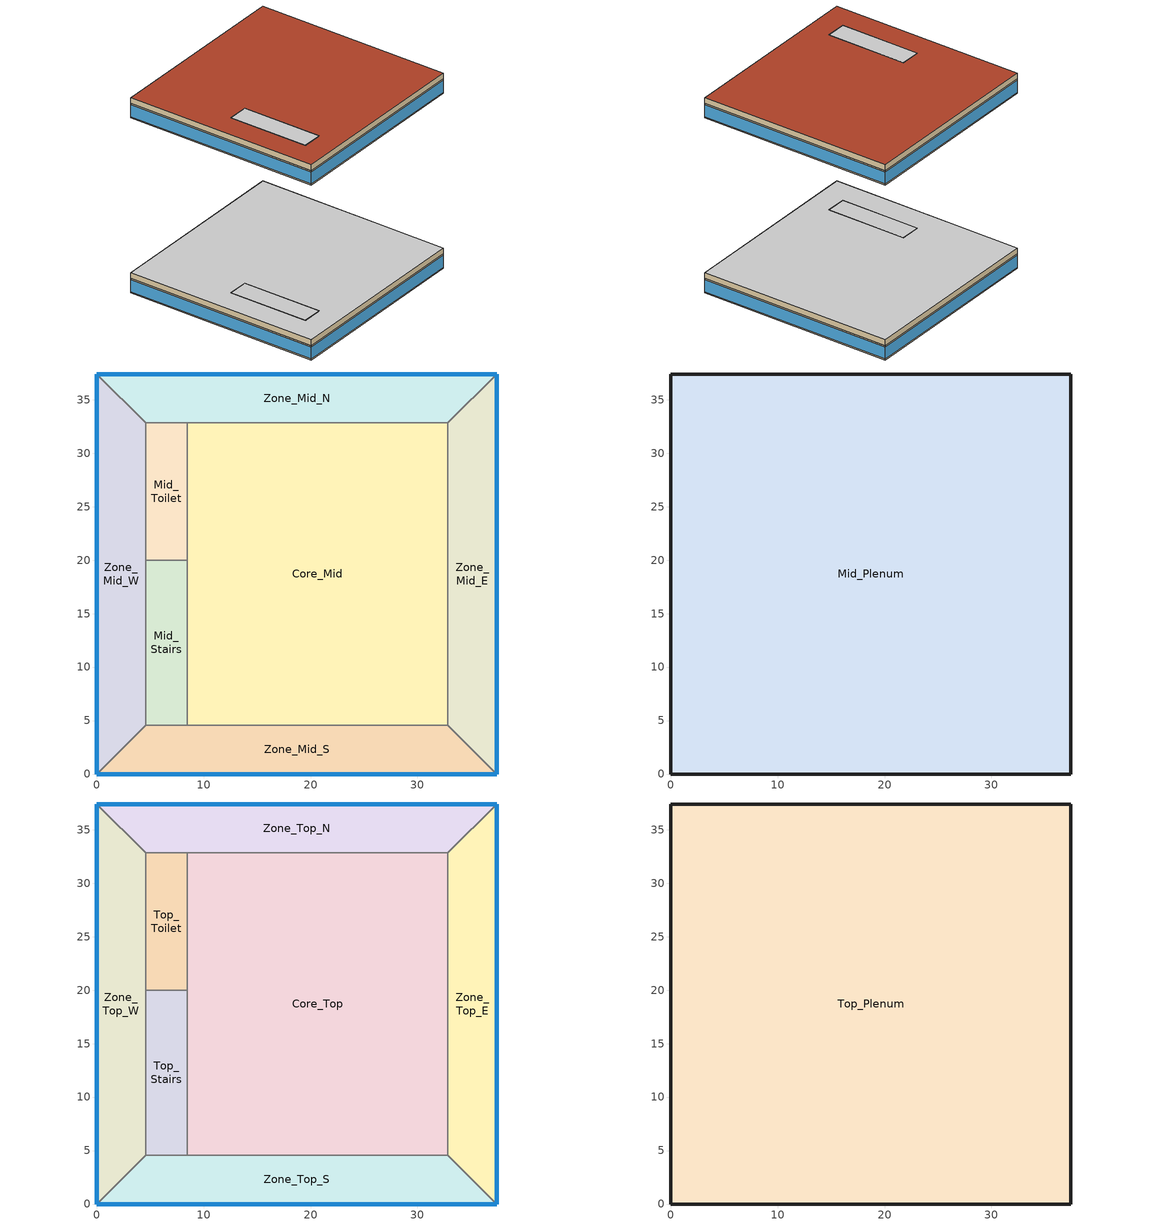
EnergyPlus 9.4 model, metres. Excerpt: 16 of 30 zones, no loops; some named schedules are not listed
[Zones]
Core_Mid
 floor adiabatic (SGP_Floor_Radiant): 32.84,32.84 32.84,4.57 8.46,4.57 8.46,32.84 z40.46
 wall to Zone_Mid_S (SGP_Infrared_Wall): 8.46,4.57 32.84,4.57 z40.46:43.26
 wall to Zone_Mid_N (SGP_Infrared_Wall): 32.84,32.84 8.46,32.84 z40.46:43.26
 wall to Zone_Mid_E (SGP_Infrared_Wall): 32.84,4.57 32.84,32.84 z40.46:43.26
 ceiling to Mid_Plenum (SGP_Drop_Ceiling): 8.46,32.84 8.46,4.57 32.84,4.57 32.84,32.84 z43.26
Zone_Mid_N
 floor adiabatic (SGP_Floor_Radiant): 37.42,37.42 32.84,32.84 4.57,32.84 0,37.42 z40.46
 wall outside (SGP_Exterior_Wall): 37.42,37.42 0,37.42 z40.46:43.26
 wall to Zone_Mid_W (SGP_Infrared_Wall): 0,37.42 4.57,32.84 z40.46:43.26
 wall to Zone_Mid_E (SGP_Infrared_Wall): 32.84,32.84 37.42,37.42 z40.46:43.26
 window (SGP_SinglepaneWindow): 37.42,37.42 0,37.42 z40.66:42.96
 ceiling to Mid_Plenum (SGP_Drop_Ceiling): 0,37.42 4.57,32.84 32.84,32.84 37.42,37.42 z43.26
Zone_Mid_E
 floor adiabatic (SGP_Floor_Radiant): 37.42,37.42 37.42,0 32.84,4.57 32.84,32.84 z40.46
 wall outside (SGP_Exterior_Wall): 37.42,0 37.42,37.42 z40.46:43.26
 wall to Zone_Mid_S (SGP_Infrared_Wall): 32.84,4.57 37.42,0 z40.46:43.26
 window (SGP_DoublepaneWindow): 37.42,0 37.42,37.42 z40.66:42.96
 ceiling to Mid_Plenum (SGP_Drop_Ceiling): 32.84,32.84 32.84,4.57 37.42,0 37.42,37.42 z43.26
Zone_Mid_S
 floor adiabatic (SGP_Floor_Radiant): 32.84,4.57 37.42,0 0,0 4.57,4.57 z40.46
 wall outside (SGP_Exterior_Wall): 0,0 37.42,0 z40.46:43.26
 wall to Zone_Mid_W (SGP_Infrared_Wall): 4.57,4.57 0,0 z40.46:43.26
 window (SGP_SinglepaneWindow): 0,0 37.42,0 z40.66:42.96
 ceiling to Mid_Plenum (SGP_Drop_Ceiling): 4.57,4.57 0,0 37.42,0 32.84,4.57 z43.26
Zone_Mid_W
 floor adiabatic (SGP_Floor_Radiant): 4.57,32.84 4.57,4.57 0,0 0,37.42 z40.46
 wall outside (SGP_Exterior_Wall): 0,37.42 0,0 z40.46:43.26
 window (SGP_DoublepaneWindow): 0,37.42 0,0 z40.66:42.96
 ceiling to Mid_Plenum (SGP_Drop_Ceiling): 0,37.42 0,0 4.57,4.57 4.57,32.84 z43.26
Mid_Toilet
 floor adiabatic (SGP_Floor): 8.46,32.84 8.46,19.99 4.57,19.99 4.57,32.84 z40.46
 wall to Mid_Stairs (SGP_Brick_Wall): 4.57,19.99 8.46,19.99 z40.46:43.26
 wall to Zone_Mid_N (SGP_Brick_Wall): 8.46,32.84 4.57,32.84 z40.46:43.26
 wall to Core_Mid (SGP_Brick_Wall): 8.46,19.99 8.46,32.84 z40.46:43.26
 wall to Zone_Mid_W (SGP_Brick_Wall): 4.57,32.84 4.57,19.99 z40.46:43.26
 ceiling to Mid_Plenum (SGP_Ceiling): 4.57,32.84 4.57,19.99 8.46,19.99 8.46,32.84 z43.26
Mid_Stairs
 floor adiabatic (SGP_Floor): 8.46,19.99 8.46,4.57 4.57,4.57 4.57,19.99 z40.46
 wall to Zone_Mid_S (SGP_Brick_Wall): 4.57,4.57 8.46,4.57 z40.46:43.26
 wall to Core_Mid (SGP_Brick_Wall): 8.46,4.57 8.46,19.99 z40.46:43.26
 wall to Zone_Mid_W (SGP_Brick_Wall): 4.57,19.99 4.57,4.57 z40.46:43.26
 wall to Mid_Plenum (SGP_Brick_Wall): 4.57,4.57 8.46,4.57 8.46,19.99 4.57,19.99 4.57,4.57 z43.26:44.36
 ceiling to Mid_Plenum (SGP_Ceiling): 4.57,19.99 4.57,4.57 8.46,4.57 8.46,19.99 z44.36
Mid_Plenum
 wall outside (SGP_Exterior_Wall): 37.42,37.42 0,37.42 0,0 37.42,0 37.42,37.42 z43.26:44.36
 ceiling adiabatic (SGP_Ceiling): 0,37.42 0,0 37.42,0 37.42,37.42 z44.36
Core_Top
 floor adiabatic (SGP_Floor_Radiant): 32.84,32.84 32.84,4.57 8.46,4.57 8.46,32.84 z74.4
 wall to Zone_Top_S (SGP_Infrared_Wall): 8.46,4.57 32.84,4.57 z74.4:77.2
 wall to Zone_Top_N (SGP_Infrared_Wall): 32.84,32.84 8.46,32.84 z74.4:77.2
 wall to Zone_Top_E (SGP_Infrared_Wall): 32.84,4.57 32.84,32.84 z74.4:77.2
 ceiling to Top_Plenum (SGP_Drop_Ceiling): 8.46,32.84 8.46,4.57 32.84,4.57 32.84,32.84 z77.2
Zone_Top_N
 floor adiabatic (SGP_Floor_Radiant): 37.42,37.42 32.84,32.84 4.57,32.84 0,37.42 z74.4
 wall outside (SGP_Exterior_Wall): 37.42,37.42 0,37.42 z74.4:77.2
 wall to Zone_Top_W (SGP_Infrared_Wall): 0,37.42 4.57,32.84 z74.4:77.2
 wall to Zone_Top_E (SGP_Infrared_Wall): 32.84,32.84 37.42,37.42 z74.4:77.2
 window (SGP_SinglepaneWindow): 37.42,37.42 0,37.42 z74.6:76.9
 ceiling to Top_Plenum (SGP_Drop_Ceiling): 0,37.42 4.57,32.84 32.84,32.84 37.42,37.42 z77.2
Zone_Top_E
 floor adiabatic (SGP_Floor_Radiant): 37.42,37.42 37.42,0 32.84,4.57 32.84,32.84 z74.4
 wall outside (SGP_Exterior_Wall): 37.42,0 37.42,37.42 z74.4:77.2
 wall to Zone_Top_S (SGP_Infrared_Wall): 32.84,4.57 37.42,0 z74.4:77.2
 window (SGP_DoublepaneWindow): 37.42,0 37.42,37.42 z74.6:76.9
 ceiling to Top_Plenum (SGP_Drop_Ceiling): 32.84,32.84 32.84,4.57 37.42,0 37.42,37.42 z77.2
Zone_Top_S
 floor adiabatic (SGP_Floor_Radiant): 32.84,4.57 37.42,0 0,0 4.57,4.57 z74.4
 wall outside (SGP_Exterior_Wall): 0,0 37.42,0 z74.4:77.2
 wall to Zone_Top_W (SGP_Infrared_Wall): 4.57,4.57 0,0 z74.4:77.2
 window (SGP_SinglepaneWindow): 0,0 37.42,0 z74.6:76.9
 ceiling to Top_Plenum (SGP_Drop_Ceiling): 4.57,4.57 0,0 37.42,0 32.84,4.57 z77.2
Zone_Top_W
 floor adiabatic (SGP_Floor_Radiant): 4.57,32.84 4.57,4.57 0,0 0,37.42 z74.4
 wall outside (SGP_Exterior_Wall): 0,37.42 0,0 z74.4:77.2
 window (SGP_DoublepaneWindow): 0,37.42 0,0 z74.6:76.9
 ceiling to Top_Plenum (SGP_Drop_Ceiling): 0,37.42 0,0 4.57,4.57 4.57,32.84 z77.2
Top_Toilet
 floor adiabatic (SGP_Floor): 8.46,32.84 8.46,19.99 4.57,19.99 4.57,32.84 z74.4
 wall to Top_Stairs (SGP_Brick_Wall): 4.57,19.99 8.46,19.99 z74.4:77.2
 wall to Zone_Top_N (SGP_Brick_Wall): 8.46,32.84 4.57,32.84 z74.4:77.2
 wall to Core_Top (SGP_Brick_Wall): 8.46,19.99 8.46,32.84 z74.4:77.2
 wall to Zone_Top_W (SGP_Brick_Wall): 4.57,32.84 4.57,19.99 z74.4:77.2
 ceiling to Top_Plenum (SGP_Ceiling): 4.57,32.84 4.57,19.99 8.46,19.99 8.46,32.84 z77.2
Top_Stairs
 floor adiabatic (SGP_Floor): 8.46,19.99 8.46,4.57 4.57,4.57 4.57,19.99 z74.4
 wall to Zone_Top_S (SGP_Brick_Wall): 4.57,4.57 8.46,4.57 z74.4:77.2
 wall to Core_Top (SGP_Brick_Wall): 8.46,4.57 8.46,19.99 z74.4:77.2
 wall to Zone_Top_W (SGP_Brick_Wall): 4.57,19.99 4.57,4.57 z74.4:77.2
 wall to Top_Plenum (SGP_Brick_Wall): 4.57,4.57 8.46,4.57 8.46,19.99 4.57,19.99 4.57,4.57 z77.2:78.3
 ceiling to Top_Plenum (SGP_Ceiling): 4.57,19.99 4.57,4.57 8.46,4.57 8.46,19.99 z78.3
Top_Plenum
 wall outside (SGP_Exterior_Wall): 0,0 37.42,0 37.42,37.42 0,37.42 0,0 z77.2:78.3
 roof outside (SGP_Roof): 0,37.42 0,0 37.42,0 37.42,37.42 z78.3
[Building]
Large_Office: North Axis {deg}=0; Terrain=City; Loads Convergence Tolerance Value {W}=0.04; Temperature Convergence Tolerance Value {deltaC}=0.2; Solar Distribution=FullInteriorAndExterior; Maximum Number of Warmup Days=40; Minimum Number of Warmup Days=6
[Site:Location]
Singapore_SGP_Design_Conditions: Latitude {deg}=1.37; Longitude {deg}=103.98; Time Zone {hr}=8; Elevation {m}=16
[SizingPeriod:DesignDay] Day of Month=21; Day Type=SummerDesignDay; Maximum Dry-Bulb Temperature {C}=33.3; Daily Dry-Bulb Temperature Range {deltaC}=5.5; Dry-Bulb Temperature Range Modifier Type=DefaultMultipliers; Humidity Condition Type=Wetbulb; Wetbulb or DewPoint at Maximum Dry-Bulb {C}=27.8; Barometric Pressure {Pa}=101133; Wind Speed {m/s}=4.1; Wind Direction {deg}=30; Rain Indicator=No; Snow Indicator=No; Daylight Saving Time Indicator=No; Solar Model Indicator=ASHRAEtau; ASHRAE Clear Sky Optical Depth for Beam Irradiance (taub)=0.494; ASHRAE Clear Sky Optical Depth for Diffuse Irradiance (taud)=2.03
Name | Month
SGP_Design_Day_Feb | 2
SGP_Design_Day_Apr | 4
SGP_Design_Day_Jun | 6
SGP_Design_Day_Aug | 8
[Site:GroundTemperature:BuildingSurface]
27.55, 28.03, 28.32, 28.42, 28.26, 27.88, 27.4, 26.92, 26.59, 26.51, 26.68, 27.05
[Site:WaterMainsTemperature]
Calculation Method=Correlation; Annual Average Outdoor Air Temperature {C}=26.98; Maximum Difference In Monthly Average Outdoor Air Temperatures {deltaC}=1.7
[Material] Thermal Absorptance=0.9
Name | Roughness | Thickness {m} | Conductivity {W/m-K} | Density {kg/m3} | Specific Heat {J/kg-K} | Solar Absorptance | Visible Absorptance
SGP_Aluminum_Shadow_Box_3mm | Smooth | 0.003 | 211 | 2672 | 900 | 0.7 | 0.7
SGP_Concrete_200mm | MediumRough | 0.2 | 1.442 | 2400 | 832 | 0.7 | 0.7
SGP_Concrete_100mm | MediumRough | 0.1 | 1.442 | 2400 | 832 | 0.7 | 0.7
SGP_Exp_Polystyrene_50mm | MediumSmooth | 0.05 | 0.035 | 16 | 1210 | 0.7 | 0.7
SGP_Semi_Rigid_Insulation_75mm | MediumSmooth | 0.075 | 0.0335 | 180 | 840 | 0.7 | 0.7
SGP_Wood_150mm | MediumRough | 0.15 | 0.125 | 608 | 1210 | 0.7 | 0.7
SGP_Gypsum_Board_15mm | MediumRough | 0.015 | 0.17 | 880 | 1090 | 0.7 | 0.7
SGP_Cement_Sand_Screed_50mm | MediumRough | 0.05 | 0.533 | 1568 | 991 | 0.7 | 0.7
SGP_Covered_Brick_100mm | Rough | 0.1 | 0.807 | 1760 | 843 | 0.7 | 0.7
SGP_Ceiling_Tile_15mm | MediumSmooth | 0.015 | 0.057 | 288 | 1339 | 0.7 | 0.2
SGP_Glass_6mm | Smooth | 0.006 | 1.053 | 2500 | 840 | 0.7 | 0.7
SGP_Floor_Finishing | Smooth | 0.0016 | 0.17 | 1922 | 1250 | 0.5 | 0.5
[Material:NoMass]
SGP_Carpet: Roughness=VeryRough; Thermal Resistance {m2-K/W}=0.217; Thermal Absorptance=0.9; Solar Absorptance=0.7; Visible Absorptance=0.7
[Material:InfraredTransparent]
SGP_IRTMaterial
[Material:AirGap]
SGP_Air_Gap_150mm: Thermal Resistance {m2-K/W}=0.16
[WindowMaterial:Glazing] Optical Data Type=SpectralAverage; Thickness {m}=0.006; Infrared Transmittance at Normal Incidence=0; Front Side Infrared Hemispherical Emissivity=0.84; Conductivity {W/m-K}=0.9; Dirt Correction Factor for Solar and Visible Transmittance=1; Solar Diffusing=No; Young's modulus {Pa}=7.2e+10; Poisson's ratio=0.22
Name | Solar Transmittance at Normal Incidence | Front Side Solar Reflectance at Normal Incidence | Back Side Solar Reflectance at Normal Incidence | Visible Transmittance at Normal Incidence | Front Side Visible Reflectance at Normal Incidence | Back Side Visible Reflectance at Normal Incidence | Back Side Infrared Hemispherical Emissivity
SGP_Ref_D_Tint_6mm | 0.3 | 0.14 | 0.36 | 0.25 | 0.18 | 0.45 | 0.82
SGP_Ref_B_Clear_Lo_6mm | 0.15 | 0.22 | 0.38 | 0.2 | 0.23 | 0.33 | 0.58
SGP_Clear_6mm | 0.775 | 0.071 | 0.071 | 0.881 | 0.08 | 0.08 | 0.84
[WindowMaterial:Gas]
SGP_Argon_13mm: Gas Type=Argon; Thickness {m}=0.013
[Construction]
SGP_Exterior_Wall: SGP_Glass_6mm, SGP_Air_Gap_150mm, SGP_Aluminum_Shadow_Box_3mm, SGP_Semi_Rigid_Insulation_75mm
SGP_Infrared_Wall: SGP_IRTMaterial
SGP_SinglepaneWindow: SGP_Ref_D_Tint_6mm
SGP_DoublepaneWindow: SGP_Ref_B_Clear_Lo_6mm, SGP_Argon_13mm, SGP_Clear_6mm
SGP_Floor: SGP_Concrete_100mm, SGP_Carpet
SGP_Ceiling: SGP_Carpet, SGP_Concrete_100mm
SGP_Drop_Ceiling: SGP_Ceiling_Tile_15mm
SGP_Brick_Wall: SGP_Covered_Brick_100mm
SGP_InteriorFurnishings: SGP_Wood_150mm
SGP_Roof: SGP_Cement_Sand_Screed_50mm, SGP_Exp_Polystyrene_50mm, SGP_Concrete_200mm
[Construction:InternalSource]
SGP_Floor_Radiant: 2, 2, 1, 0.1524, 0, SGP_Concrete_100mm, SGP_Gypsum_Board_15mm, SGP_Floor_Finishing
[Zone] Ceiling Height {m}=AutoCalculate
Name | Type | Multiplier | Volume {m3} | Floor Area {m2} | Part of Total Floor Area
Core_Mid; Zone_Mid_N; Zone_Mid_E; Zone_Mid_S; Zone_Mid_W; Mid_Toilet; Mid_Stairs | 1 | 15 | AutoCalculate | AutoCalculate | Yes
Core_Top; Zone_Top_N; Zone_Top_E; Zone_Top_S; Zone_Top_W; Top_Toilet; Top_Stairs | 1 | 1 | AutoCalculate | AutoCalculate | Yes
Mid_Plenum |  | 15 | 1474 | 1340 | No
Top_Plenum |  | 1 | 1474 | 1340 | No
[InternalMass] Construction=SGP_InteriorFurnishings
Name | Zone or ZoneList | Surface Area {m2}
Core_Mid_InternalMass | Core_Mid | 1683.89
Core_Top_InternalMass | Core_Top | 1683.89
Zone_Mid_N_InternalMass | Zone_Mid_N | 324.028
Zone_Mid_E_InternalMass | Zone_Mid_E | 324.028
Zone_Mid_S_InternalMass | Zone_Mid_S | 324.028
Zone_Mid_W_InternalMass | Zone_Mid_W | 324.028
Zone_Top_N_InternalMass | Zone_Top_N | 324.028
Zone_Top_E_InternalMass | Zone_Top_E | 324.028
Zone_Top_S_InternalMass | Zone_Top_S | 324.028
Zone_Top_W_InternalMass | Zone_Top_W | 324.028
[People] Number of People Schedule=Sch_Occupancy; Number of People Calculation Method=Area/Person; Zone Floor Area per Person {m2/person}=10; Fraction Radiant=0.58; Sensible Heat Fraction=AutoCalculate; Activity Level Schedule=Sch_Activity; Enable ASHRAE 55 Comfort Warnings=No; Mean Radiant Temperature Calculation Type=ZoneAveraged; Work Efficiency Schedule=Sch_Work_Eff; Clothing Insulation Calculation Method=ClothingInsulationSchedule; Clothing Insulation Schedule=Sch_Clothing; Air Velocity Schedule=Sch_Air_Velo; Thermal Comfort Model 1 Type=Fanger
Name | Zone or ZoneList
Core_Mid | Core_Mid
Core_Top | Core_Top
Zone_Mid_N | Zone_Mid_N
Zone_Mid_E | Zone_Mid_E
Zone_Mid_S | Zone_Mid_S
Zone_Mid_W | Zone_Mid_W
Zone_Top_N | Zone_Top_N
Zone_Top_E | Zone_Top_E
Zone_Top_S | Zone_Top_S
Zone_Top_W | Zone_Top_W
[Lights] Design Level Calculation Method=Watts/Area; Return Air Fraction=0; Fraction Radiant=0.37; Fraction Visible=0.18; Fraction Replaceable=1; Return Air Fraction Calculated from Plenum Temperature=No; Return Air Fraction Function of Plenum Temperature Coefficient 1=0; Return Air Fraction Function of Plenum Temperature Coefficient 2 {1/K}=0
Name | Zone or ZoneList | Schedule | Watts per Zone Floor Area {W/m2}
Core_Mid_Lights | Core_Mid | Sch_Lighting_Offices&Toilets | 12
Core_Top_Lights | Core_Top | Sch_Lighting_Offices&Toilets | 12
Zone_Mid_N_Lights | Zone_Mid_N | Sch_Lighting_Offices&Toilets | 12
Zone_Mid_E_Lights | Zone_Mid_E | Sch_Lighting_Offices&Toilets | 12
Zone_Mid_S_Lights | Zone_Mid_S | Sch_Lighting_Offices&Toilets | 12
Zone_Mid_W_Lights | Zone_Mid_W | Sch_Lighting_Offices&Toilets | 12
Zone_Top_N_Lights | Zone_Top_N | Sch_Lighting_Offices&Toilets | 12
Zone_Top_E_Lights | Zone_Top_E | Sch_Lighting_Offices&Toilets | 12
Zone_Top_S_Lights | Zone_Top_S | Sch_Lighting_Offices&Toilets | 12
Zone_Top_W_Lights | Zone_Top_W | Sch_Lighting_Offices&Toilets | 12
Mid_Stairs_Lights | Mid_Stairs | Sch_Lighting_Staircase | 6
Top_Stairs_Lights | Top_Stairs | Sch_Lighting_Staircase | 6
Mid_Toilet_Lights | Mid_Toilet | Sch_Lighting_Offices&Toilets | 10
Top_Toilet_Lights | Top_Toilet | Sch_Lighting_Offices&Toilets | 10
[ElectricEquipment] Design Level Calculation Method=Watts/Area; Fraction Latent=0; Fraction Radiant=0.3; Fraction Lost=0
Name | Zone or ZoneList | Schedule | Watts per Zone Floor Area {W/m2}
Core_Mid_MiscPlug_Equip | Core_Mid | Sch_Equipment | 14
Core_Top_MiscPlug_Equip | Core_Top | Sch_Equipment | 14
Zone_Mid_N_MiscPlug_Equip | Zone_Mid_N | Sch_Equipment | 14
Zone_Mid_E_MiscPlug_Equip | Zone_Mid_E | Sch_Equipment | 14
Zone_Mid_S_MiscPlug_Equip | Zone_Mid_S | Sch_Equipment | 14
Zone_Mid_W_MiscPlug_Equip | Zone_Mid_W | Sch_Equipment | 14
Zone_Top_N_MiscPlug_Equip | Zone_Top_N | Sch_Equipment | 14
Zone_Top_E_MiscPlug_Equip | Zone_Top_E | Sch_Equipment | 14
Zone_Top_S_MiscPlug_Equip | Zone_Top_S | Sch_Equipment | 14
Zone_Top_W_MiscPlug_Equip | Zone_Top_W | Sch_Equipment | 14
Core_Mid_Personal_Fans | Core_Mid | Sch_Occupancy | 0.5
Core_Top_Personal_Fans | Core_Top | Sch_Occupancy | 0.5
Zone_Mid_N_Personal_Fans | Zone_Mid_N | Sch_Occupancy | 0.5
Zone_Mid_E_Personal_Fans | Zone_Mid_E | Sch_Occupancy | 0.5
Zone_Mid_S_Personal_Fans | Zone_Mid_S | Sch_Occupancy | 0.5
Zone_Mid_W_Personal_Fans | Zone_Mid_W | Sch_Occupancy | 0.5
Zone_Top_N_Personal_Fans | Zone_Top_N | Sch_Occupancy | 0.5
Zone_Top_E_Personal_Fans | Zone_Top_E | Sch_Occupancy | 0.5
Zone_Top_S_Personal_Fans | Zone_Top_S | Sch_Occupancy | 0.5
Zone_Top_W_Personal_Fans | Zone_Top_W | Sch_Occupancy | 0.5
[ZoneInfiltration:DesignFlowRate] Schedule=Sch_Infiltration; Design Flow Rate Calculation Method=AirChanges/Hour; Air Changes per Hour {1/hr}=0.2; Constant Term Coefficient=1; Temperature Term Coefficient=0; Velocity Term Coefficient=0; Velocity Squared Term Coefficient=0
Name | Zone or ZoneList
Zone_Mid_N_Infiltration | Zone_Mid_N
Zone_Mid_S_Infiltration | Zone_Mid_S
Zone_Top_N_Infiltration | Zone_Top_N
Zone_Top_S_Infiltration | Zone_Top_S
Zone_Mid_E_Infiltration | Zone_Mid_E
Zone_Mid_W_Infiltration | Zone_Mid_W
Zone_Top_E_Infiltration | Zone_Top_E
Zone_Top_W_Infiltration | Zone_Top_W
[ZoneVentilation:DesignFlowRate] Schedule=Sch_ACMV; Design Flow Rate Calculation Method=AirChanges/Hour; Air Changes per Hour {1/hr}=4; Ventilation Type=Exhaust; Fan Total Efficiency=0.65; Constant Term Coefficient=1; Temperature Term Coefficient=0; Velocity Term Coefficient=0; Velocity Squared Term Coefficient=0; Minimum Indoor Temperature {C}=-100; Maximum Indoor Temperature {C}=100; Delta Temperature {deltaC}=-100; Minimum Outdoor Temperature {C}=-100; Maximum Outdoor Temperature {C}=100; Maximum Wind Speed {m/s}=40
Name | Zone or ZoneList | Fan Pressure Rise {Pa}
Mid_Stairs_Ventilation | Mid_Stairs | 9000
Top_Stairs_Ventilation | Top_Stairs | 600
[ZoneMixing] Schedule=Sch_ACMV; Design Flow Rate Calculation Method=Flow/Zone; Design Flow Rate {m3/s}=0.388889; Delta Temperature {deltaC}=0
Name | Zone | Source Zone
Mid_Toilet_Mixing | Mid_Toilet | Core_Mid
Top_Toilet_Mixing | Top_Toilet | Core_Top
[Exterior:Lights] Control Option=ScheduleNameOnly
Name | Schedule | Design Level {W}
Exterior_Facade_Lights | Sch_ExteriorFacadeLights | 18228
Exterior_Walkway_Lights | Sch_ExteriorWalkwayLights | 4000
[Exterior:FuelEquipment] Fuel Use Type=electricity
Name | Schedule | Design Level {W}
Misc_Pumps | Sch_MiscPumps | 2933.3
LiFTs | Sch_LiFTs | 270000
ElecRoomVent | Sch_Always_On | 12000
MechRoomVent | Sch_Chiller | 16000
[Schedule:Compact]
Sch_Activity: Through: 12/31, For: AllDays, Until: 24:00, 130
Sch_Work_Eff: Through: 12/31, For: AllDays, Until: 24:00, 0
Sch_Air_Velo: Through: 12/31, For: AllDays, Until: 24:00, 0.3
Sch_Clothing: Through: 04/30, For: AllDays, Until: 24:00, 0.5, Through: 09/30, For: AllDays, Until: 24:00, 0.5, Through: 12/31, For: AllDays, Until: 24:00, 0.5
Sch_Occupancy: Through: 12/31, For: Weekdays, Until: 01:00, 0, Until: 02:00, 0, Until: 03:00, 0, Until: 04:00, 0, Until: 05:00, 0, Until: 06:00, 0, Until: 07:00, 0, Until: 08:00, 0.5, Until: 09:00, 0.95, Until: 10:00, 0.95, Until: 11:00, 0.95, Until: 12:00, 0.95, Until: 13:00, 0.5, Until: 14:00, 0.95, Until: 15:00, 0.95, Until: 16:00, 0.95, Until: 17:00, 0.95, Until: 18:00, 0.5, Until: 19:00, 0.05, Until: 20:00, 0, Until: 21:00, 0, Until: 22:00, 0, Until: 23:00, 0, Until: 24:00, 0, For: Saturday, Until: 01:00, 0, Until: 02:00, 0, Until: 03:00, 0, Until: 04:00, 0, Until: 05:00, 0, Until: 06:00, 0, Until: 07:00, 0.1, Until: 08:00, 0.1, Until: 09:00, 0.3, Until: 10:00, 0.3, Until: 11:00, 0.3, Until: 12:00, 0.1, Until: 13:00, 0, Until: 14:00, 0, Until: 15:00, 0, Until: 16:00, 0, Until: 17:00, 0, Until: 18:00, 0, Until: 19:00, 0, Until: 20:00, 0, Until: 21:00, 0, Until: 22:00, 0, Until: 23:00, 0, Until: 24:00, 0, For: Sunday Holidays, Until: 01:00, 0, Until: 02:00, 0, Until: 03:00, 0, Until: 04:00, 0, Until: 05:00, 0, Until: 06:00, 0, Until: 07:00, 0, Until: 08:00, 0, Until: 09:00, 0, Until: 10:00, 0, Until: 11:00, 0, Until: 12:00, 0, Until: 13:00, 0, Until: 14:00, 0, Until: 15:00, 0, Until: 16:00, 0, Until: 17:00, 0, Until: 18:00, 0, Until: 19:00, 0, Until: 20:00, 0, Until: 21:00, 0, Until: 22:00, 0, Until: 23:00, 0, Until: 24:00, 0, For: SummerDesignDay AllOtherDays, Until: 01:00, 0, Until: 02:00, 0, Until: 03:00, 0, Until: 04:00, 0, Until: 05:00, 0, Until: 06:00, 0, Until: 07:00, 0, Until: 08:00, 1, Until: 09:00, 1, Until: 10:00, 1, Until: 11:00, 1, Until: 12:00, 1, Until: 13:00, 1, Until: 14:00, 1, Until: 15:00, 1, Until: 16:00, 1, Until: 17:00, 1, Until: 18:00, 0, Until: 19:00, 0, Until: 20:00, 0, Until: 21:00, 0, Until: 22:00, 0, Until: 23:00, 0, Until: 24:00, 0
